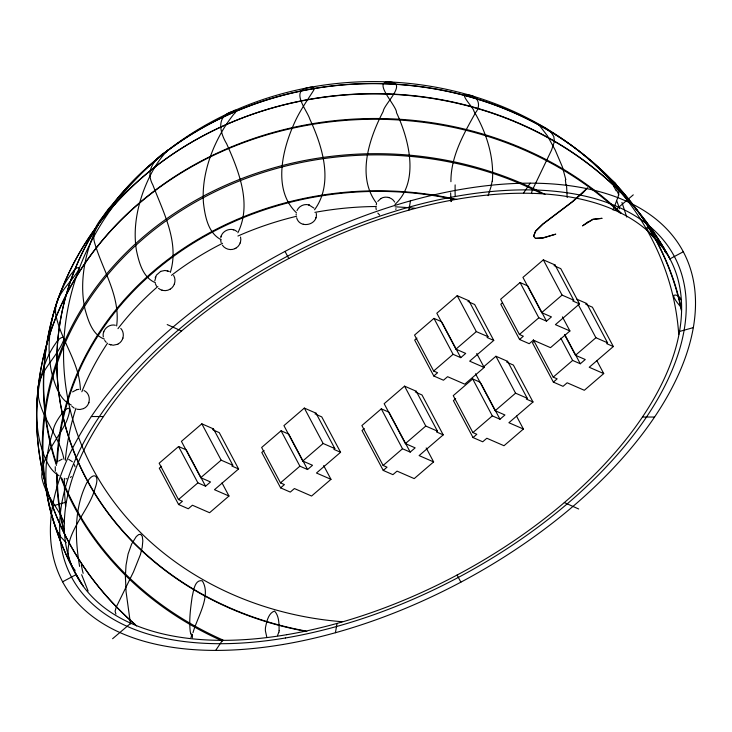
<?xml version="1.0" encoding="UTF-8"?>
<svg xmlns="http://www.w3.org/2000/svg" width="732" height="732" viewBox="0 0 732 732"><rect width="100%" height="100%" fill="white"/><g stroke="black" fill="none" stroke-linecap="round" stroke-linejoin="round"><path stroke-width="1.1" d="M450.921 181.673C450.766 156.374 463.585 134.157 475.498 112.765C481.281 105.966 478.518 95.947 469.212 95.133C456.201 91.006 473.824 107.659 473.897 111.127C486.222 132.062 494.301 156.666 492.343 181.143M296.176 214.009L296.158 214.943M279.093 630.636C279.075 624.103 279.203 616.033 274.564 611.055C268.351 613.023 266.677 621.724 265.487 627.534A39.125 27.761 2.2 0 0 265.432 631.021L266.768 637.023M396.003 208.629L395.838 209.526M116.635 325.941C120.615 296.762 103.056 271.069 95.059 244.213C89.185 227.524 104.081 215.794 114.027 205.097C116.388 200.028 107.604 209.444 107.009 210.825C97.603 223.068 91.674 237.635 87.483 252.384C82.506 270.785 80.895 290.421 84.985 309.151C88.16 320.36 92.305 334.89 104.484 339.136M335.421 632.722L337.04 623.426M408.859 210.148L410.469 200.843M666.202 253.629L666.678 252.824L663.869 249.017L648.268 231.358L646.887 229.034L646.942 227.423L650.391 229.766L656.439 237.278L663.915 248.185L664.903 251.781M55.257 466.714L55.339 471.216M220.78 237.808C221.686 230.516 231.349 226.737 236.939 231.532M376.193 204.896L376.477 203.926M491.511 185.187L488.125 195.654M115.354 325.255C108.684 323.553 101.812 330.159 103.322 336.903M83.53 408.584C90.924 405.583 91.299 393.962 84.043 390.54M118.428 343.784C123.781 340.819 125.007 332.795 120.753 328.375M160.656 271.407L156.355 275.186L154.809 280.85M170.08 289.213C174.738 286.578 176.43 280.008 173.603 275.452M235.914 248.139C239.666 245.979 241.633 241.231 240.526 237.04M296.643 217.743C299.69 229.326 318.502 224.989 316.242 213.277M278.782 632.283L277.474 635.705M103.596 332.191L103.798 331.596M88.737 402.966L88.938 402.371M122.701 338.651L122.903 338.056M155.239 277.62L155.44 277.025M174.353 284.089L174.555 283.485M221.082 236.555L221.284 235.96M240.188 243.015L240.389 242.42M315.693 218.173L315.895 217.578M170.336 272.396C179.569 242.338 163.401 212.5 152.878 184.995C144.881 170.483 154.608 158.533 166.649 151.222C171.233 147.205 164.435 153.455 163.703 154.736C154.415 165.789 147.946 178.947 142.969 192.425C136.417 210.889 133.251 230.983 136.445 250.454C139.034 262.431 142.85 277.611 155.394 282.689M533.61 236.162L535.531 231.092L542.851 223.937L572.323 201.666L587.522 187.886L583.194 192.617L572.433 201.876L542.961 224.148L535.65 231.303L533.61 236.162L534.589 237.406M613.151 210.093L618.266 196.249L618.97 191.811L618.522 188.051L615.328 183.082L604.33 173.722L600.734 169.723L607.194 175.927L613.983 185.443M193.001 632.704C197.137 617.415 211.649 595.729 202.279 580.796C194.529 579.232 193.55 591.456 192.177 596.653C190.558 608.21 188.874 620.05 190.283 631.707A33.333 20.981 -32.4 0 0 190.842 633.619M192.342 634.305L190.896 637.535M297.018 210.542C298.894 206.104 304.219 203.551 308.849 204.905M237.854 232.794C252.183 204.137 238.733 170.885 226.636 143.765C219.591 132.016 215.977 115.912 232.739 111.356C237.04 108.345 237.104 111.63 233.755 114.256C225.731 124.22 219.271 135.393 214.11 147.077C206.525 164.59 201.995 183.814 203.459 202.974C205.061 216.333 208.044 233.151 221.311 239.803M215.675 650.409L222.446 640.344M523.444 193.221L530.215 183.165M377.776 201.401L380.841 198.555M314.559 209.773C333.957 183.201 322.51 146.473 309.865 119.243C307.092 110.139 289.515 90.109 308.748 87.62C311.045 86.532 316.306 86.934 313.525 90.53C307.486 100.028 300.98 109.278 296.057 119.435C283 146.528 271.609 189.167 296.442 212.756M72.569 391.913L76.979 389.616M467.958 301.575L468.883 300.77L487.997 336.702L487.064 337.507L493.761 340.417L469.669 361.16L484.172 367.473L464.756 384.172L447.591 376.687L443.473 380.219L433.792 376.001L414.687 340.069L416.966 338.102M415.3 392.041L416.224 391.236L437.443 431.139L436.519 431.953L443.208 434.872L419.116 455.597L433.618 461.919L414.211 478.609L397.046 471.124L392.919 474.656L383.248 470.438L362.029 430.535L364.298 428.577M178.608 504.54L182.414 501.274L178.471 499.563L159.155 463.219L178.571 446.52L197.896 482.855L205.582 486.213L210.505 481.958L200.751 477.694L181.426 441.359L201.831 423.819L213.497 428.906L232.822 465.25L231.879 466.046L238.586 468.965L214.476 489.699L228.979 496.022L209.581 512.72L192.406 505.226L188.298 508.767L178.608 504.54L159.283 468.206L161.571 466.247M264.069 450.509L261.8 452.468L280.612 487.869L290.293 492.087L294.401 488.546L311.576 496.04L330.974 479.332L323.654 465.57M280.612 487.869L284.409 484.593L280.466 482.882L261.644 447.481L281.07 430.782L288.756 434.131L307.568 469.532L312.518 465.278L302.755 461.023L283.934 425.631L304.329 408.081L315.995 413.168L334.817 448.57L333.874 449.366L340.581 452.285L316.471 473.018L330.974 479.332M502.326 302.929L500.807 304.238L519.546 339.483L529.227 343.701L533.335 340.17L550.51 347.654L569.926 330.965L562.423 316.865M433.792 376.001L437.59 372.725L433.664 371.023L414.559 335.082L433.966 318.374L441.643 321.732M519.546 339.483L523.343 336.217L519.4 334.497L500.651 299.251L520.077 282.543L527.763 285.901L546.502 321.147L551.443 316.901L541.689 312.646L522.941 277.391L543.336 259.851L555.002 264.938L573.742 300.184L572.808 300.989L579.515 303.908L555.405 324.642L569.926 330.965M455.679 398.675L453.401 400.633L473.037 437.562L482.717 441.789L486.826 438.248L504 445.733L523.398 429.034L516.499 416.06M383.248 470.438L387.036 467.181L383.111 465.461L361.892 425.557L381.29 408.849L388.985 412.198L410.204 452.102L415.145 447.856L405.382 443.61L384.163 403.698L404.558 386.148L416.224 391.236M473.037 437.562L476.834 434.296L472.89 432.575L453.254 395.646L472.68 378.947L480.357 382.296M200.751 477.694L221.155 460.163L232.822 465.25M178.471 499.563L197.896 482.855M468.883 300.77L457.216 295.682L436.83 313.223L455.935 349.155L465.698 353.419L460.748 357.664L453.071 354.315L433.966 318.374M302.755 461.023L323.141 443.482L334.817 448.57M280.466 482.882L299.891 466.174L307.568 469.532M455.935 349.155L476.331 331.614L487.997 336.702M433.664 371.023L453.071 354.315M541.689 312.646L562.075 295.097L573.742 300.184M519.4 334.497L538.825 317.798L546.502 321.147M483.184 367.208L495.93 356.246L507.596 361.334L527.232 398.263L526.299 399.068L533.006 401.987L508.896 422.721L523.398 429.034M405.382 443.61L425.777 426.051L437.443 431.139M383.111 465.461L402.508 448.762L410.204 452.102M475.526 373.787L495.171 410.716L515.566 393.175L527.232 398.263M472.89 432.575L492.316 415.877L499.993 419.226L504.934 414.98L495.171 410.716M564.756 335.1L575.489 355.276L595.903 337.727L607.569 342.814L606.627 343.619L613.324 346.538L589.223 367.263L603.726 373.585L584.328 390.284L567.154 382.79L563.045 386.331L553.355 382.104L532.438 342.768L534.717 340.81M533.372 339.804L553.218 377.126L572.634 360.437L580.311 363.767L585.252 359.522L575.489 355.276M553.355 382.104L557.153 378.847L553.218 377.126M212.555 429.711L213.497 428.906M315.053 413.973L315.995 413.168M112.609 638.716L130.772 623.234M615.118 210.331L633.281 194.849M554.06 265.734L555.002 264.938M506.663 362.139L507.596 361.334M585.71 304.274L586.652 303.469L607.569 342.814M58.606 461.078L62.147 459.138M71.452 476.642L70.345 477.41M394.987 204.411C419.82 181.646 409.06 139.382 396.479 112.618C397.302 106.46 371.225 80.474 389.598 82.002C408.209 82.743 383.824 104.264 383.22 111.392C369.248 138.147 356.21 176.696 376.605 203.295M588.235 221.668L582.516 225.877L593.002 219.444L602.097 218.328L592.893 219.234L588.354 221.878M235.951 248.121L234.981 248.633M170.117 289.195C166.567 291.4 161.671 291.043 158.487 288.344M118.465 343.765L117.495 344.278M380.805 198.573C385.38 195.645 392.096 197.338 394.722 202.105M62.595 581.803L75.963 574.693M669.926 258.872L683.295 251.771M222.391 245.165C224.98 249.118 230.498 250.701 234.78 248.724M160.848 271.316L164.956 270.465L169.302 271.481M108.848 344.196L113.186 345.22L117.303 344.36M76.924 409.243L80.035 409.499L83.338 408.676M535.412 238.367L542.998 237.808L555.762 234.158L543.107 238.019L535.412 238.367L534.479 237.195M52.576 505.949L66.365 502.106M679.525 331.459L693.323 327.616M77.052 389.598L78.8 389.36M66.914 478.71L65.88 478.838M91.317 416.526L103.45 416.535M642.449 417.03L654.573 417.039M308.95 204.933L313.918 208.089M388.381 197.402L388.985 197.567M308.602 204.832L309.206 204.997M303.277 224.285L303.881 224.459M233.096 229.674L233.7 229.839M167.262 270.748L167.866 270.913M161.928 290.201L162.541 290.366M110.285 344.772L110.889 344.937M71.269 405.025C59.091 399.507 54.955 384.584 51.688 372.707C47.37 352.641 48.705 331.623 53.921 311.859C57.837 297.393 63.492 282.945 73.319 271.416C74.582 268.351 81.828 264.865 78.168 270.721C69.577 284.611 53.198 296.25 55.769 314.577C60.838 340.545 79.66 362.578 80.392 389.753M59.109 475.736C47.882 469.322 43.801 455.35 40.324 443.693C35.566 424.459 35.648 404.22 39.327 384.803C42.209 369.944 47.022 355.029 56.135 342.759C57.105 339.858 65.496 333.518 63.483 340.554C56.62 357.966 39.217 370.52 37.771 390.183C38.448 415.474 59.338 434.726 63.949 459.238M68.698 459.339L72.349 461.718M451.726 200.22L451.031 201.602L450.628 192.845M555.021 266.155L560.767 268.653L579.515 303.908M468.919 301.987L474.656 304.485L493.761 340.417M507.615 362.55L513.37 365.058L533.006 401.987M316.014 414.385L321.76 416.892L340.581 452.285M213.515 430.123L219.261 432.63L238.586 468.965M576.926 299.232L586.652 303.469M586.661 304.695L592.408 307.202L613.324 346.538M416.252 392.462L421.989 394.96L443.208 434.872M178.571 446.52L186.257 449.869L205.582 486.213M167.198 324.569L181.554 331.001M564.335 502.564L578.692 508.996M74.188 408.136L71.791 406.187M379.606 214.998L377.831 213.104M66.228 542.705L60.207 536.318M106.222 342.366L104.685 340.453M73.859 568.965C54.809 541.47 88.407 514.431 94.986 488.564C101.126 472.158 91.006 471.911 85.287 486.066C73.886 511.092 75.213 539.887 79.596 566.412M681.419 307.916C680.083 305.72 674.035 299.791 673.495 295.444C676.24 293.916 680.367 296.762 680.897 299.882M156.556 286.239L155.294 283.65M130.735 622.749L130.506 623.938L126.078 591.813L125.382 576.166L126.023 565.25L128.082 554.033L131.678 543.949L136.244 536.602L138.632 534.598L140.617 534.287L142.273 536.336L142.832 540.811L142.237 547.097L140.425 554.572L133.489 571.884L116.242 607.121L115.107 611.138L115.912 614.066M578.198 304.439L595.903 337.727M543.336 259.851L562.075 295.097M596.754 360.473L603.726 373.585M564.756 334.515L580.311 363.767M560.831 338.239L572.634 360.437M520.077 282.543L538.825 317.798M495.93 356.246L515.566 393.175M457.216 295.682L476.331 331.614M476.742 353.501L484.172 367.473M480.887 383.293L499.993 419.226M472.68 378.947L492.316 415.877M442.174 322.73L460.748 357.664M404.558 386.148L425.777 426.051M426.198 447.947L433.618 461.919M381.29 408.849L402.508 448.762M285.013 251.405L288.801 258.524M457.088 575.041L460.876 582.16M304.329 408.081L323.141 443.482M281.07 430.782L299.891 466.174M201.831 423.819L221.155 460.163M222.006 482.891L228.979 496.022M58.34 533.289C43.746 501.475 41.87 463.804 53.262 430.69C53.839 420.077 77.738 391.904 66.575 421.248C57.947 439.548 41.276 455.789 41.797 477.218C44.743 494.539 58.24 507.422 64.553 523.389M616.518 189.991L618.933 195.032M88.105 591.026L81.664 574.712M74.335 464.655L75.012 466.742M190.823 633.628L192.434 637.773M621.953 202.444L626.729 217.075M221.128 242.585L220.689 240.444M376.23 209.654L375.928 207.504M565.863 179.733L562.414 166.997L555.149 149.932L547.344 135.704L538.56 124.367L546.136 128.411L551.223 132.538L553.813 136.564L554.426 141.523L551.535 150.142L532.603 189.606L531.478 192.726L532.164 193.651M566.504 184.501L567.181 197.521M65.633 506.443A311.384 272.039 -2.5 0 1 64.379 478.344M65.331 460.337A311.384 272.039 -2.5 0 1 75.936 408.209M81.847 391.757A311.384 272.039 -2.5 0 1 107.513 343.189M117.953 328.659A311.384 272.039 -2.5 0 1 157.856 286.468M171.489 275.333A311.384 272.039 -2.5 0 1 222.546 243.298M237.918 236.033A311.384 272.039 -2.5 0 1 296.634 216.251M314.916 212.371A311.384 272.039 -2.5 0 1 376.358 206.497M395.124 206.836A311.384 272.039 -2.5 0 1 414.907 208.272M64.526 532.283A317.963 278.334 -2.3 0 1 57.16 474.235M57.398 461.837A317.963 278.334 -2.3 0 1 454.627 199.507M81.92 584.411A331.029 290.458 -1.9 0 1 144.451 237.735A331.029 290.458 -1.9 0 1 541.058 193.385M136.619 625.942A336.308 295.508 -1.7 0 1 139.693 202.654A336.308 295.508 -1.7 0 1 621.065 212.966M222.565 641.049A328.631 289.012 -1.6 0 1 60.957 477.877M56.474 465.424A328.631 289.012 -1.6 0 1 256.054 112.966A328.631 289.012 -1.6 0 1 669.57 258.195M306.845 631.515A314.678 276.751 -1.5 0 1 57.801 340.096A314.678 276.751 -1.5 0 1 356.53 83.887A314.678 276.751 -1.5 0 1 681.327 310.331M341.981 621.706A307.879 270.584 -1.4 0 1 63.849 341.899A307.879 270.584 -1.4 0 1 369.138 81.609A307.879 270.584 -1.4 0 1 678.738 334.588M305.143 630.883A314.861 276.55 -1.3 0 1 57.938 338.943A314.861 276.55 -1.3 0 1 356.777 84.052A314.861 276.55 -1.3 0 1 681.583 309.81M223.086 640.088A328.567 288.454 -1.2 0 1 61.644 477.959M56.41 463.429A328.567 288.454 -1.2 0 1 257.325 112.636A328.567 288.454 -1.2 0 1 670.155 259.311M135.493 624.762A336.317 295.142 -1.3 0 1 139.821 202.892A336.317 295.142 -1.3 0 1 620.251 213.113M83.448 586.433A331.45 290.595 -1.6 0 1 144.039 236.262A331.45 290.595 -1.6 0 1 545.001 194.41M64.443 533.445A318.329 278.508 -2.1 0 1 56.62 472.753M56.767 463.676A318.329 278.508 -2.1 0 1 456.677 199.452M279.194 630.691A24.055 14.622 45.3 0 1 278.855 632.329M192.425 635.184A52.201 3.687 -75.1 0 1 191.821 636.501M74.133 569.112A24.074 4.538 36.2 0 1 75.149 570.429M83.146 573.33A229.583 113.698 -54.5 0 1 81.334 564.912M60.344 535.833A107.137 34.56 -79.9 0 1 58.523 532.713M492.124 181.17A88.773 53.884 -18.9 0 1 491.236 185.214M455.185 196.048A281.088 138.641 56.7 0 1 455.139 184.885M565.36 180.118A153.83 75.542 -49.6 0 1 565.937 184.922M616.811 200.998A271.865 87.447 -80.5 0 1 619.537 208.803M613.645 186.193A251.232 94.272 -72.7 0 1 616.124 190.823M286.697 634.708A336.354 179.239 -28 0 0 672.745 264.627A336.354 179.239 -28 0 0 159.402 351.012A336.354 179.239 -28 0 0 286.697 634.708M282.808 644.517A351.488 187.3 -28 0 0 686.232 257.774A351.488 187.3 -28 0 0 149.795 348.057A351.488 187.3 -28 0 0 282.808 644.517M285.398 637.984A341.396 181.92 -28 0 0 677.237 262.34A341.396 181.92 -28 0 0 156.2 350.033A341.396 181.92 -28 0 0 285.398 637.984"/></g></svg>
